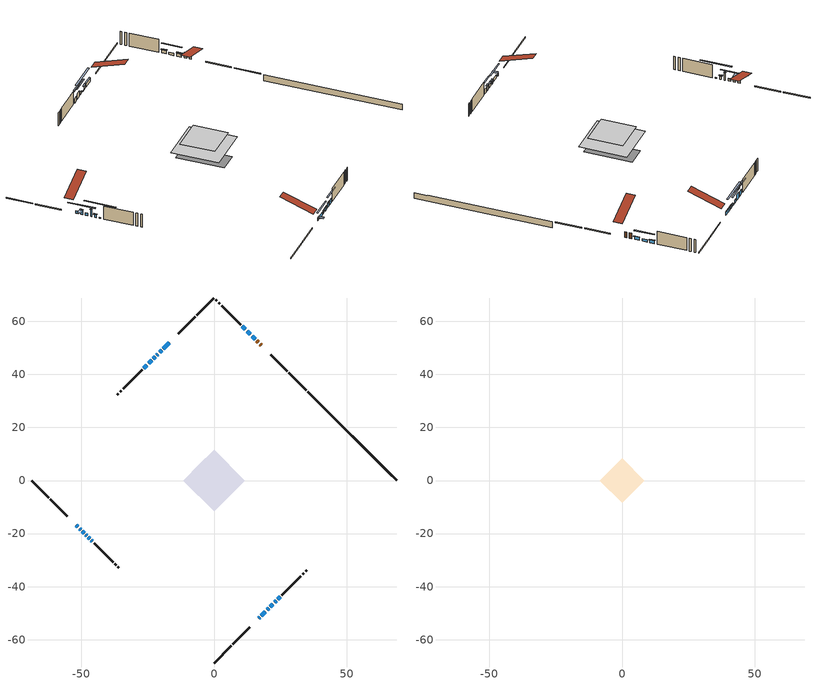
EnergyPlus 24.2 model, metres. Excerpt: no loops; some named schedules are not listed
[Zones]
conditioned space
 floor outside (Floor1 construction): -2.74,0 0,2.74 2.74,0 0,-2.74 z0.77
 floor adiabatic (AdiabaticFloorConstruction): -11.52,0 0,11.52 11.52,0 0,-11.52 z3.21
 floor foundation (Slab1 construction): -8.35,3.37 -3.37,8.35 8.35,-3.37 3.37,-8.35 z-1.49
 wall outside (RimJoist1 construction): 0,-68.75 6.45,-62.29 / -68.75,0 -62.29,-6.45 / 0,68.75 -6.45,62.29 / 34.68,34.06 28.23,40.52 z0.77:1.07
 wall outside (RimJoist2 construction): 7.11,-61.64 13.37,-55.37 / -61.64,-7.11 -55.37,-13.37 / -7.11,61.64 -13.37,55.37 / 27.57,41.17 21.31,47.44 z0.77:1.07
 wall outside (AdiabaticWallConstruction 1): 17.85,50.9 17.41,51.34 / 16.75,51.99 16.15,52.6 z0.77:2.8
 wall outside (AdiabaticWallConstruction): 16.84,-51.91 17.16,-51.59 z0.77:1.84; -51.91,-16.84 -51.3,-17.45 z0.77:1.71; -50.64,-18.1 -50.23,-18.52 / -25.31,43.43 -26.43,42.32 / 24.09,-44.65 24.92,-43.82 z0.77:2.45; 15.49,53.26 14.34,54.41 / -16.84,51.91 -19.1,49.65 / -19.76,48.99 -20.44,48.31 / 17.82,-50.93 19.38,-49.36 / 20.04,-48.71 20.56,-48.19 / 21.22,-47.53 22.15,-46.59 / -47.36,-21.38 -46.89,-21.85 / 11.81,56.94 10.67,58.07 z0.77:1.89; 13.68,55.06 12.46,56.28 / -49.57,-19.17 -48.96,-19.79 z0.77:1.69; 22.81,-45.94 23.44,-45.31 z0.77:2.35; -48.31,-20.44 -48.02,-20.73 z0.77:3.41; -21.1,47.65 -21.51,47.23 / -46.24,-22.51 -45.82,-22.93 z0.77:1.11; -22.17,46.58 -22.85,45.89 z0.77:1.86; -23.51,45.24 -24.66,44.09 z0.77:2.85
 wall outside (Wall1 construction): 25.58,-43.17 32.72,-36.03 / -45.16,-23.58 -38.03,-30.72 / -27.09,41.66 -34.22,34.52 / 10.02,58.73 2.88,65.86 z0.77:5.65
 wall outside (Wall2 construction): 33.37,-35.37 33.84,-34.9 / -37.37,-31.37 -36.9,-31.85 / -34.88,33.87 -35.35,33.4 / 2.23,66.52 1.75,66.99 z0.77:5.65
 wall outside (Wall4 construction): 34.5,-34.25 34.94,-33.81 / -36.24,-32.5 -35.8,-32.94 / -36.01,32.74 -36.45,32.3 / 1.1,67.65 0.66,68.09 z0.77:5.65
 wall foundation (FoundationWall1 construction): 35.34,33.41,-1.49 35.34,33.41,0.77 65.41,3.34,0.77 65.41,3.34,0.69 68.75,0,0.69 68.75,0,-1.49
 window (WindowConstruction 18): 16.84,-51.91 17.16,-51.59 z0.77:1.84
 window (WindowConstruction 6): -51.91,-16.84 -51.3,-17.45 z0.77:1.71
 window (WindowConstruction 7): -50.64,-18.1 -50.23,-18.52 z0.77:2.45
 window (WindowConstruction 8): 15.49,53.26 14.34,54.41 z0.77:1.89
 window (WindowConstruction 9): -16.84,51.91 -19.1,49.65 z0.77:1.89
 window (WindowConstruction 10): -19.76,48.99 -20.44,48.31 z0.77:1.89
 window (WindowConstruction 11): 17.82,-50.93 19.38,-49.36 z0.77:1.89
 window (WindowConstruction 12): 20.04,-48.71 20.56,-48.19 z0.77:1.89
 window (WindowConstruction): 13.68,55.06 12.46,56.28 z0.77:1.68
 window (WindowConstruction 13): 21.22,-47.53 22.15,-46.59 z0.77:1.89
 window (WindowConstruction 14): 22.81,-45.94 23.44,-45.31 z0.77:2.35
 window (WindowConstruction 15): -49.57,-19.17 -48.96,-19.78 z0.77:1.68
 window (WindowConstruction 16): -48.3,-20.44 -48.02,-20.73 z0.77:3.41
 window (WindowConstruction 17): -47.36,-21.39 -46.89,-21.85 z0.77:1.89
 window (WindowConstruction 19): -21.1,47.65 -21.51,47.23 z0.77:1.11
 window (WindowConstruction 20): -46.24,-22.51 -45.82,-22.93 z0.77:1.11
 window (WindowConstruction 1): 11.81,56.94 10.67,58.07 z0.77:1.89
 window (WindowConstruction 2): -22.17,46.58 -22.85,45.89 z0.77:1.86
 window (WindowConstruction 3): -23.51,45.24 -24.66,44.09 z0.77:2.85
 window (WindowConstruction 4): -25.32,43.43 -26.43,42.32 z0.77:2.45
 window (WindowConstruction 5): 24.1,-44.65 24.92,-43.82 z0.77:2.45
 door (Door): 17.85,50.9 17.41,51.34 z0.77:2.8
 door (Door 1): 16.75,51.99 16.15,52.6 z0.77:2.8
 ceiling adiabatic (AdiabaticFloorConstruction): 0,-11.52 11.52,0 0,11.52 -11.52,0 z3.21
attic - vented
 floor to conditioned space (Floor2 construction Reversed): -8.38,0 0,8.38 8.38,0 0,-8.38 z5.65
 roof outside (Roof1 construction): 16.18,-52.57,5.65 8.02,-44.41,9.49 5.87,-46.56,9.49 14.03,-54.72,5.65; -52.57,-16.18,5.65 -44.41,-8.02,9.49 -46.56,-5.87,9.49 -54.72,-14.03,5.65; -16.18,52.57,5.65 -8.02,44.41,9.49 -5.87,46.56,9.49 -14.03,54.72,5.65; 18.5,50.24,5.65 10.35,42.08,9.49 12.5,39.93,9.49 20.65,48.09,5.65
shading: 17.35,-51.39 16.64,-52.1 18,-53.46 18.71,-52.75 z2.11; -49.43,-19.31 -53.78,-14.97 -54.07,-15.26 -49.72,-19.6 z4.35; -50.04,-18.71 -50.83,-17.91 -52.52,-19.6 -51.72,-20.39 z2.72; 14.2,54.55 15.63,53.12 15.92,53.41 14.49,54.84 z2.09; -19.24,49.5 -16.69,52.05 -16.99,52.34 -19.53,49.8 z2.09; -20.58,48.16 -19.61,49.13 -19.91,49.42 -20.87,48.46 z2.09; 21.25,-47.5 15.95,-52.8 16.24,-53.09 21.54,-47.79 z4.53; 20.7,-48.04 19.9,-48.85 20.19,-49.14 20.99,-48.34 z2.09; 10.6,58.15 15.55,53.2 15.84,53.49 10.89,58.44 z4.32; 22.29,-46.45 21.07,-47.67 21.37,-47.96 22.58,-46.74 z2.09; 23.58,-45.17 22.67,-46.08 22.96,-46.37 23.87,-45.46 z2.55; -47.1,-21.65 -51.44,-17.31 -51.73,-17.6 -47.39,-21.94 z4.32; -47.88,-20.87 -48.45,-20.3 -48.74,-20.59 -48.17,-21.16 z3.61; -46.75,-21.99 -47.5,-21.24 -47.79,-21.53 -47.04,-22.29 z2.09; -25.17,43.58 -17.44,51.3 -17.73,51.6 -25.46,43.87 z6.28; -42.17,-26.58 -49.89,-18.85 -50.18,-19.15 -42.46,-26.87 z6.28; 10.53,58.21 11.95,56.8 12.24,57.09 10.82,58.5 z2.09; -24.72,44.03 -20.3,48.44 -20.59,48.73 -25.01,44.32 z4.5; -26.52,42.22 -21.64,47.1 -21.93,47.39 -26.82,42.51 z5.49; -28.3,40.45 -23.45,45.3 -23.74,45.59 -28.59,40.74 z5.09; 26.79,-41.96 22.23,-46.52 22.52,-46.81 27.08,-42.25 z5.09
[Building]
Building 1: Terrain=Suburbs
[Site:Location]
Toronto City Centre_ON: Latitude {deg}=43.63; Longitude {deg}=-79.39; Time Zone {hr}=-5; Elevation {m}=77; Keep Site Location Information=Yes
[Site:GroundTemperature:Shallow]
5.01852, 3.26908, 3.12898, 3.95918, 7.29196, 10.6092, 13.4851, 15.3069, 15.4617, 13.9799, 11.1774, 7.9619
[Site:WaterMainsTemperature]
Calculation Method=Schedule; Temperature Schedule=mains temperature schedule
[Material] Roughness=Rough; Thermal Absorptance=0.9
Name | Thickness {m} | Conductivity {W/m-K} | Density {kg/m3} | Specific Heat {J/kg-K} | Solar Absorptance | Visible Absorptance
asphalt or fiberglass shingles | 0.00635 | 0.162714 | 1121.4 | 1465.45 | 0.4 | 0.4
ceiling loosefill ins | 0.169333 | 0.0480833 | 16.02 | 1046.75 | 0.7 | 0.7
ceiling stud and cavity | 0.1397 | 0.505323 | 65.682 | 1177.47 | 0.7 | 0.7
concrete 4.0 in. | 0.1016 | 1.803125 | 2242.8 | 837.4 | 0.7 | 0.7
concrete 8.0 in. | 0.2032 | 1.803125 | 2242.8 | 837.4 | 0.7 | 0.7
door material | 0.04445 | 0.053851 | 512.64 | 1214.23 | 0.7 | 0.7
exterior vertical ins | 0.0385552 | 0.029427 | 32.04 | 1214.23 | 0.7 | 0.7
floor covering | 0.0127 | 0.0433444 | 54.468 | 1339.84 | 0.6 | 0.6
floor rigid ins; rim joist rigid ins; wall rigid ins | 0.051816 | 0.029427 | 32.04 | 1214.23 | 0.7 | 0.7
floor rigid ins 1; wall rigid ins 1 | 0.512978 | 0.029427 | 32.04 | 1214.23 | 0.7 | 0.7
floor stud and cavity | 0.1397 | 0.110314 | 92.3553 | 1139.71 | 0.7 | 0.7
floor stud and cavity 1 | 0.1397 | 1.75129 | 37.0049 | 1207.88 | 0.7 | 0.7
furniture material conditioned space 1 | 0.1524 | 0.115458 | 640.8 | 1214.23 | 0.6 | 0.6
gypsum board | 0.0127 | 0.160291 | 801 | 837.4 | 0.6 | 0.6
gypsum board 1 | 0.0127 | 0.160291 | 801 | 837.4 | 0.7 | 0.7
osb sheathing 0.5 in. | 0.0127 | 0.115458 | 512.64 | 1214.23 | 0.7 | 0.7
osb sheathing 0.75 in. | 0.01905 | 0.115458 | 512.64 | 1214.23 | 0.7 | 0.7
osb sheathing 2.0 in. | 0.0508 | 0.115458 | 512.64 | 1214.23 | 0.7 | 0.7
rim joist stud and cavity | 0.0508 | 0.0451784 | 125.044 | 1163.47 | 0.6 | 0.6
rim joist stud and cavity 1 | 0.0508 | 0.035244 | 125.044 | 1163.47 | 0.6 | 0.6
wall stud and cavity | 0.1397 | 0.092254 | 139.0536 | 1170.24 | 0.7 | 0.7
wall stud and cavity 1 | 0.1397 | 0.116846 | 139.0536 | 1170.24 | 0.7 | 0.7
wall stud and cavity 2 | 0.1397 | 0.133119 | 139.0536 | 1170.24 | 0.7 | 0.7
wall stud and cavity 3 | 0.0889 | 0.380278 | 52.3479 | 1209.89 | 0.7 | 0.7
wall stud and cavity 4 | 0.0889 | 0.391764 | 83.0341 | 1211.67 | 0.7 | 0.7
wood siding | 0.0254 | 0.102417 | 544.68 | 1172.36 | 0.4 | 0.4
wood siding 1; wood siding 2; wood siding 3 | 0.0254 | 0.102417 | 544.68 | 1172.36 | 0.7 | 0.7
[WindowMaterial:SimpleGlazingSystem]
Name | U-Factor {W/m2-K} | Solar Heat Gain Coefficient
WindowMaterial | 2.592007 | 0.51
WindowMaterial 1 | 2.486964 | 0.57
WindowMaterial 10 | 2.54772 | 0.54
WindowMaterial 11 | 2.594846 | 0.51
WindowMaterial 12 | 2.617558 | 0.5
WindowMaterial 13 | 2.52557 | 0.55
WindowMaterial 14 | 2.24281 | 0.59
WindowMaterial 15 | 4.024 | 0.64
WindowMaterial 16 | 2.2695 | 0.58
WindowMaterial 17 | 3.00253 | 0.58
WindowMaterial 18 | 8.22288 | 0.45
WindowMaterial 2 | 2.55056 | 0.54
WindowMaterial 3 | 2.98038 | 0.59
WindowMaterial 4 | 2.4404 | 0.6
WindowMaterial 5 | 2.61642 | 0.5
WindowMaterial 6 | 2.58803 | 0.52
WindowMaterial 7 | 2.26325 | 0.59
WindowMaterial 8 | 2.48583 | 0.57
WindowMaterial 9 | 2.31265 | 0.55
[Construction]
AdiabaticFloorConstruction: floor stud and cavity 1, floor rigid ins 1, osb sheathing 0.75 in., floor covering
AdiabaticWallConstruction: wood siding 2, wall rigid ins 1, wall stud and cavity 3, gypsum board
AdiabaticWallConstruction 1: wood siding 3, wall rigid ins 1, wall stud and cavity 3, gypsum board
Door; Door 1: door material
Floor1 construction: floor stud and cavity, floor rigid ins, osb sheathing 0.75 in., floor covering
Floor2 construction Reversed: gypsum board, ceiling stud and cavity, ceiling loosefill ins
FoundationWall1 construction: concrete 8.0 in., gypsum board 1
furniture construction conditioned space 1: furniture material conditioned space 1
PartitionWallConstruction: gypsum board, wall stud and cavity 4, gypsum board
RimJoist1 construction: wood siding 1, osb sheathing 2.0 in., rim joist stud and cavity
RimJoist2 construction: wood siding 1, rim joist rigid ins, osb sheathing 2.0 in., rim joist stud and cavity 1
Roof1 construction: asphalt or fiberglass shingles
Slab1 construction: concrete 4.0 in.
Wall1 construction: wood siding, wall rigid ins, osb sheathing 0.5 in., wall stud and cavity, gypsum board
Wall2 construction: wood siding, osb sheathing 0.5 in., wall stud and cavity 1, gypsum board
Wall4 construction: wood siding, wall rigid ins, osb sheathing 0.5 in., wall stud and cavity 2, gypsum board
WindowConstruction: WindowMaterial
WindowConstruction 1: WindowMaterial 1
WindowConstruction 10: WindowMaterial 10
WindowConstruction 11; WindowConstruction 12: WindowMaterial 11
WindowConstruction 13: WindowMaterial 12
WindowConstruction 14: WindowMaterial 13
WindowConstruction 15: WindowMaterial 14
WindowConstruction 16: WindowMaterial 15
WindowConstruction 17: WindowMaterial 16
WindowConstruction 18: WindowMaterial 17
WindowConstruction 19; WindowConstruction 20: WindowMaterial 18
WindowConstruction 2: WindowMaterial 2
WindowConstruction 3: WindowMaterial 3
WindowConstruction 4: WindowMaterial 4
WindowConstruction 5: WindowMaterial 5
WindowConstruction 6: WindowMaterial 6
WindowConstruction 7: WindowMaterial 7
WindowConstruction 8: WindowMaterial 8
WindowConstruction 9: WindowMaterial 9
[Zone] Multiplier=1; Part of Total Floor Area=Yes
Name | Volume {m3}
attic - vented | 87.6049
conditioned space | 978
[Space]
Name | Zone | Volume {m3}
attic - vented 1 | attic - vented | 87.6049
conditioned space 1 | conditioned space | 978
[ZoneInfiltration:EffectiveLeakageArea]
infil attic - vented 1: Zone or Space=attic - vented 1; Schedule=Always On Discrete; Effective Air Leakage Area {cm2}=5908.21; Stack Coefficient=0.000267438; Wind Coefficient=1.10492e-05
[ZoneMixing]
whole house fan mix: Zone or Space=attic - vented; Schedule=Always On Continuous; Design Flow Rate Calculation Method=Flow/Zone; Design Flow Rate {m3/s}=0; Source Zone or Space=conditioned space
[SurfaceProperty:ExposedFoundationPerimeter]
Slab1: Exposed Perimeter Calculation Method=TotalExposedPerimeter; Total Exposed Perimeter {m}=47.243
[InternalMass] Zone or ZoneList=conditioned space; Space or SpaceList=conditioned space 1
Name | Construction | Surface Area {m2}
furniture mass conditioned space 1 | furniture construction conditioned space 1 | 158.956
partition wall mass | PartitionWallConstruction | 397.39
[Lights]
interior lighting: Zone or ZoneList or Space or SpaceList=conditioned space 1; Schedule=interior lighting schedule; Design Level Calculation Method=LightingLevel; Lighting Level {W}=343.2; Return Air Fraction=0; Fraction Radiant=0.6; Fraction Visible=0.2; Fraction Replaceable=1
[People]
occupants: Zone or ZoneList or Space or SpaceList=conditioned space 1; Number of People Schedule=occupants schedule; Number of People Calculation Method=People; Number of People=3; Fraction Radiant=0.314171; Sensible Heat Fraction=0.56303; Activity Level Schedule=occupants activity schedule; Carbon Dioxide Generation Rate {m3/s-W}=0; Enable ASHRAE 55 Comfort Warnings=No; Mean Radiant Temperature Calculation Type=EnclosureAveraged
[ElectricEquipment] Zone or ZoneList or Space or SpaceList=conditioned space 1; Design Level Calculation Method=EquipmentLevel
Name | Schedule | Design Level {W} | Fraction Latent | Fraction Radiant | Fraction Lost
clothes dryer | clothes dryer schedule | 140.772 | 0.015 | 0.081 | 0.85
clothes washer | clothes washer schedule | 32.1985 | 0.03 | 0.162 | 0.7
cooking range | cooking range schedule | 215.147 | 0.08 | 0.432 | 0.2
dishwasher | dishwasher schedule | 66.8632 | 0.3 | 0.18 | 0.4
fridge | fridge schedule | 72.9452 | 0 | 0.6 | 0
mech vent bath fan 0 | mech vent bath fan 0 schedule | 50.2 | 0 | 0 | 1
mech vent bath fan 1 | mech vent bath fan 1 schedule | 50.2 | 0 | 0 | 1
mech vent house fan | mech vent house fan schedule | 19.9167 | 0 | 0 | 0.5
mech vent house fan cfis | mech vent house fan cfis schedule | 0 | 0 | 0 | 0
mech vent range fan 0 | mech vent range fan 0 schedule | 57 | 0 | 0 | 1
misc plug loads | misc plug loads schedule | 494.7 | 0.045 | 0.513 | 0.1
whole house fan | Always On Discrete | 0 | 0 | 0 | 1
[OtherEquipment] Zone or ZoneList or Space or SpaceList=conditioned space 1; Design Level Calculation Method=EquipmentLevel
Name | Fuel Type | Schedule | Design Level {W} | Fraction Latent | Fraction Radiant | Fraction Lost
clothes dryer 1 | Electricity | clothes dryer schedule | 0 | 0.015 | 0.081 | 0.85
cooking range 1 | Electricity | cooking range schedule | 0 | 0.08 | 0.432 | 0.2
general water use latent | None | general water use schedule | 62.594 | 1 | 0 | 0
general water use sensible | None | general water use schedule | -61.6891 | 0 | 0.6 | 0
mech vent house fan latent load | None | Always On Discrete | 0 | 1 | 0 | 0
mech vent house fan sensible load | None | Always On Discrete | 0 | 0 | 0 | 0
water heater energy adjustment1 | NaturalGas | Always On Discrete | 0.01 | 0 | 0 | 1
[ZoneInfiltration:DesignFlowRate] Zone or ZoneList or Space or SpaceList=conditioned space 1; Schedule=Always On Discrete; Design Flow Rate Calculation Method=Flow/Zone; Design Flow Rate {m3/s}=0
infil flow; natural vent flow; whole house fan flow
[Foundation:Kiva]
Foundation Kiva 1: Initial Indoor Air Temperature {C}=18; Wall Height Above Grade {m}=0.769986; Wall Depth Below Slab {m}=0.2032; Custom Block Material Name 1=exterior vertical ins; Custom Block Depth 1 {m}=2.26; Custom Block X Position 1 {m}=0.2159; Custom Block Z Position 1 {m}=0
[Foundation:Kiva:Settings]
Soil Conductivity {W/m-K}=0.849921; Soil Density {kg/m3}=1842.3; Soil Specific Heat {J/kg-K}=418.7; Ground Solar Absorptivity=0.9; Ground Thermal Absorptivity=0.9; Ground Surface Roughness {m}=0.03; Far-Field Width {m}=40; Deep-Ground Boundary Condition=ZeroFlux; Deep-Ground Depth {m}=40; Minimum Cell Dimension {m}=0.2; Maximum Cell Growth Coefficient=3; Simulation Timestep=Timestep
[Exterior:Lights]
exterior lighting: Schedule=exterior lighting schedule; Design Level {W}=75.6
[Schedule:Constant]
Name | Hourly Value
Always On Continuous; mech vent house fan schedule; mech vent house fan cfis schedule; Always On Discrete | 1
occupants activity schedule | 117.228
fridge schedule | 0
[Schedule:Week:Daily]
interior lighting schedule Week Rule - Jan1-Jan27: interior lighting schedule day, interior lighting schedule day, interior lighting schedule day, interior lighting schedule day, interior lighting schedule day, interior lighting schedule day, interior lighting schedule day, interior lighting schedule default day, interior lighting schedule default day, interior lighting schedule default day, interior lighting schedule default day, interior lighting schedule default day
interior lighting schedule Week Rule - Jan28-Feb3: interior lighting schedule day, interior lighting schedule day, interior lighting schedule day, interior lighting schedule day, interior lighting schedule day 1, interior lighting schedule day 1, interior lighting schedule day 1, interior lighting schedule default day, interior lighting schedule default day, interior lighting schedule default day, interior lighting schedule default day, interior lighting schedule default day
interior lighting schedule Week Rule - Feb4-Feb24: interior lighting schedule day 1, interior lighting schedule day 1, interior lighting schedule day 1, interior lighting schedule day 1, interior lighting schedule day 1, interior lighting schedule day 1, interior lighting schedule day 1, interior lighting schedule default day, interior lighting schedule default day, interior lighting schedule default day, interior lighting schedule default day, interior lighting schedule default day
interior lighting schedule Week Rule - Feb25-Mar3: interior lighting schedule day 1, interior lighting schedule day 1, interior lighting schedule day 1, interior lighting schedule day 1, interior lighting schedule day 2, interior lighting schedule day 2, interior lighting schedule day 2, interior lighting schedule default day, interior lighting schedule default day, interior lighting schedule default day, interior lighting schedule default day, interior lighting schedule default day
interior lighting schedule Week Rule - Mar4-Mar31: interior lighting schedule day 2, interior lighting schedule day 2, interior lighting schedule day 2, interior lighting schedule day 2, interior lighting schedule day 2, interior lighting schedule day 2, interior lighting schedule day 2, interior lighting schedule default day, interior lighting schedule default day, interior lighting schedule default day, interior lighting schedule default day, interior lighting schedule default day
interior lighting schedule Week Rule - Apr1-Apr28: interior lighting schedule day 3, interior lighting schedule day 3, interior lighting schedule day 3, interior lighting schedule day 3, interior lighting schedule day 3, interior lighting schedule day 3, interior lighting schedule day 3, interior lighting schedule default day, interior lighting schedule default day, interior lighting schedule default day, interior lighting schedule default day, interior lighting schedule default day
interior lighting schedule Week Rule - Apr29-May5: interior lighting schedule day 3, interior lighting schedule day 3, interior lighting schedule day 4, interior lighting schedule day 4, interior lighting schedule day 4, interior lighting schedule day 4, interior lighting schedule day 4, interior lighting schedule default day, interior lighting schedule default day, interior lighting schedule default day, interior lighting schedule default day, interior lighting schedule default day
interior lighting schedule Week Rule - May6-May26: interior lighting schedule day 4, interior lighting schedule day 4, interior lighting schedule day 4, interior lighting schedule day 4, interior lighting schedule day 4, interior lighting schedule day 4, interior lighting schedule day 4, interior lighting schedule default day, interior lighting schedule default day, interior lighting schedule default day, interior lighting schedule default day, interior lighting schedule default day
interior lighting schedule Week Rule - May27-Jun2: interior lighting schedule day 4, interior lighting schedule day 4, interior lighting schedule day 4, interior lighting schedule day 4, interior lighting schedule day 4, interior lighting schedule day 5, interior lighting schedule day 5, interior lighting schedule default day, interior lighting schedule default day, interior lighting schedule default day, interior lighting schedule default day, interior lighting schedule default day
interior lighting schedule Week Rule - Jun3-Jun30: interior lighting schedule day 5, interior lighting schedule day 5, interior lighting schedule day 5, interior lighting schedule day 5, interior lighting schedule day 5, interior lighting schedule day 5, interior lighting schedule day 5, interior lighting schedule default day, interior lighting schedule default day, interior lighting schedule default day, interior lighting schedule default day, interior lighting schedule default day
interior lighting schedule Week Rule - Jul1-Jul28: interior lighting schedule day 6, interior lighting schedule day 6, interior lighting schedule day 6, interior lighting schedule day 6, interior lighting schedule day 6, interior lighting schedule day 6, interior lighting schedule day 6, interior lighting schedule default day, interior lighting schedule default day, interior lighting schedule default day, interior lighting schedule default day, interior lighting schedule default day
interior lighting schedule Week Rule - Jul29-Aug4: interior lighting schedule day 6, interior lighting schedule day 6, interior lighting schedule day 6, interior lighting schedule day 7, interior lighting schedule day 7, interior lighting schedule day 7, interior lighting schedule day 7, interior lighting schedule default day, interior lighting schedule default day, interior lighting schedule default day, interior lighting schedule default day, interior lighting schedule default day
interior lighting schedule Week Rule - Aug5-Aug25: interior lighting schedule day 7, interior lighting schedule day 7, interior lighting schedule day 7, interior lighting schedule day 7, interior lighting schedule day 7, interior lighting schedule day 7, interior lighting schedule day 7, interior lighting schedule default day, interior lighting schedule default day, interior lighting schedule default day, interior lighting schedule default day, interior lighting schedule default day
interior lighting schedule Week Rule - Aug26-Sep1: interior lighting schedule day 7, interior lighting schedule day 7, interior lighting schedule day 7, interior lighting schedule day 7, interior lighting schedule day 7, interior lighting schedule day 7, interior lighting schedule day 8, interior lighting schedule default day, interior lighting schedule default day, interior lighting schedule default day, interior lighting schedule default day, interior lighting schedule default day
interior lighting schedule Week Rule - Sep2-Sep29: interior lighting schedule day 8, interior lighting schedule day 8, interior lighting schedule day 8, interior lighting schedule day 8, interior lighting schedule day 8, interior lighting schedule day 8, interior lighting schedule day 8, interior lighting schedule default day, interior lighting schedule default day, interior lighting schedule default day, interior lighting schedule default day, interior lighting schedule default day
interior lighting schedule Week Rule - Sep30-Oct6: interior lighting schedule day 8, interior lighting schedule day 9, interior lighting schedule day 9, interior lighting schedule day 9, interior lighting schedule day 9, interior lighting schedule day 9, interior lighting schedule day 9, interior lighting schedule default day, interior lighting schedule default day, interior lighting schedule default day, interior lighting schedule default day, interior lighting schedule default day
interior lighting schedule Week Rule - Oct7-Oct27: interior lighting schedule day 9, interior lighting schedule day 9, interior lighting schedule day 9, interior lighting schedule day 9, interior lighting schedule day 9, interior lighting schedule day 9, interior lighting schedule day 9, interior lighting schedule default day, interior lighting schedule default day, interior lighting schedule default day, interior lighting schedule default day, interior lighting schedule default day
interior lighting schedule Week Rule - Oct28-Nov3: interior lighting schedule day 9, interior lighting schedule day 9, interior lighting schedule day 9, interior lighting schedule day 9, interior lighting schedule day 10, interior lighting schedule day 10, interior lighting schedule day 10, interior lighting schedule default day, interior lighting schedule default day, interior lighting schedule default day, interior lighting schedule default day, interior lighting schedule default day
interior lighting schedule Week Rule - Nov4-Nov24: interior lighting schedule day 10, interior lighting schedule day 10, interior lighting schedule day 10, interior lighting schedule day 10, interior lighting schedule day 10, interior lighting schedule day 10, interior lighting schedule day 10, interior lighting schedule default day, interior lighting schedule default day, interior lighting schedule default day, interior lighting schedule default day, interior lighting schedule default day
interior lighting schedule Week Rule - Nov25-Dec1: interior lighting schedule day 10, interior lighting schedule day 10, interior lighting schedule day 10, interior lighting schedule day 10, interior lighting schedule day 10, interior lighting schedule day 10, interior lighting schedule day 11, interior lighting schedule default day, interior lighting schedule default day, interior lighting schedule default day, interior lighting schedule default day, interior lighting schedule default day
interior lighting schedule Week Rule - Dec2-Dec31: interior lighting schedule day 11, interior lighting schedule day 11, interior lighting schedule day 11, interior lighting schedule day 11, interior lighting schedule day 11, interior lighting schedule day 11, interior lighting schedule day 11, interior lighting schedule default day, interior lighting schedule default day, interior lighting schedule default day, interior lighting schedule default day, interior lighting schedule default day
occupants schedule Week Rule - Jan1-Dec31: occupants schedule day, occupants schedule day, occupants schedule day, occupants schedule day, occupants schedule day, occupants schedule day, occupants schedule day, occupants schedule default day, occupants schedule default day, occupants schedule default day, occupants schedule default day, occupants schedule default day
clothes dryer schedule Week Rule - Jan1-Dec31: clothes dryer schedule day, clothes dryer schedule day, clothes dryer schedule day, clothes dryer schedule day, clothes dryer schedule day, clothes dryer schedule day, clothes dryer schedule day, clothes dryer schedule default day, clothes dryer schedule default day, clothes dryer schedule default day, clothes dryer schedule default day, clothes dryer schedule default day
clothes washer schedule Week Rule - Jan1-Dec31: clothes washer schedule day, clothes washer schedule day, clothes washer schedule day, clothes washer schedule day, clothes washer schedule day, clothes washer schedule day, clothes washer schedule day, clothes washer schedule default day, clothes washer schedule default day, clothes washer schedule default day, clothes washer schedule default day, clothes washer schedule default day
cooking range schedule Week Rule - Jan1-Dec31: cooking range schedule day, cooking range schedule day, cooking range schedule day, cooking range schedule day, cooking range schedule day, cooking range schedule day, cooking range schedule day, cooking range schedule default day, cooking range schedule default day, cooking range schedule default day, cooking range schedule default day, cooking range schedule default day
dishwasher schedule Week Rule - Jan1-Dec31: dishwasher schedule day, dishwasher schedule day, dishwasher schedule day, dishwasher schedule day, dishwasher schedule day, dishwasher schedule day, dishwasher schedule day, dishwasher schedule default day, dishwasher schedule default day, dishwasher schedule default day, dishwasher schedule default day, dishwasher schedule default day
mech vent bath fan 0 schedule Week Rule - Jan1-Dec31: mech vent bath fan 0 schedule day, mech vent bath fan 0 schedule day, mech vent bath fan 0 schedule day, mech vent bath fan 0 schedule day, mech vent bath fan 0 schedule day, mech vent bath fan 0 schedule day, mech vent bath fan 0 schedule day, mech vent bath fan 0 schedule default day, mech vent bath fan 0 schedule default day, mech vent bath fan 0 schedule default day, mech vent bath fan 0 schedule default day, mech vent bath fan 0 schedule default day
mech vent bath fan 1 schedule Week Rule - Jan1-Dec31: mech vent bath fan 1 schedule day, mech vent bath fan 1 schedule day, mech vent bath fan 1 schedule day, mech vent bath fan 1 schedule day, mech vent bath fan 1 schedule day, mech vent bath fan 1 schedule day, mech vent bath fan 1 schedule day, mech vent bath fan 1 schedule default day, mech vent bath fan 1 schedule default day, mech vent bath fan 1 schedule default day, mech vent bath fan 1 schedule default day, mech vent bath fan 1 schedule default day
mech vent range fan 0 schedule Week Rule - Jan1-Dec31: mech vent range fan 0 schedule day, mech vent range fan 0 schedule day, mech vent range fan 0 schedule day, mech vent range fan 0 schedule day, mech vent range fan 0 schedule day, mech vent range fan 0 schedule day, mech vent range fan 0 schedule day, mech vent range fan 0 schedule default day, mech vent range fan 0 schedule default day, mech vent range fan 0 schedule default day, mech vent range fan 0 schedule default day, mech vent range fan 0 schedule default day
misc plug loads schedule Week Rule - Jan1-Dec31: misc plug loads schedule day, misc plug loads schedule day, misc plug loads schedule day, misc plug loads schedule day, misc plug loads schedule day, misc plug loads schedule day, misc plug loads schedule day, misc plug loads schedule default day, misc plug loads schedule default day, misc plug loads schedule default day, misc plug loads schedule default day, misc plug loads schedule default day
general water use schedule Week Rule - Jan1-Dec31: general water use schedule day, general water use schedule day, general water use schedule day, general water use schedule day, general water use schedule day, general water use schedule day, general water use schedule day, general water use schedule default day, general water use schedule default day, general water use schedule default day, general water use schedule default day, general water use schedule default day
exterior lighting schedule Week Rule - Jan1-Jan27: exterior lighting schedule day, exterior lighting schedule day, exterior lighting schedule day, exterior lighting schedule day, exterior lighting schedule day, exterior lighting schedule day, exterior lighting schedule day, exterior lighting schedule default day, exterior lighting schedule default day, exterior lighting schedule default day, exterior lighting schedule default day, exterior lighting schedule default day
exterior lighting schedule Week Rule - Jan28-Feb3: exterior lighting schedule day, exterior lighting schedule day, exterior lighting schedule day, exterior lighting schedule day, exterior lighting schedule day 1, exterior lighting schedule day 1, exterior lighting schedule day 1, exterior lighting schedule default day, exterior lighting schedule default day, exterior lighting schedule default day, exterior lighting schedule default day, exterior lighting schedule default day
exterior lighting schedule Week Rule - Feb4-Feb24: exterior lighting schedule day 1, exterior lighting schedule day 1, exterior lighting schedule day 1, exterior lighting schedule day 1, exterior lighting schedule day 1, exterior lighting schedule day 1, exterior lighting schedule day 1, exterior lighting schedule default day, exterior lighting schedule default day, exterior lighting schedule default day, exterior lighting schedule default day, exterior lighting schedule default day
exterior lighting schedule Week Rule - Feb25-Mar3: exterior lighting schedule day 1, exterior lighting schedule day 1, exterior lighting schedule day 1, exterior lighting schedule day 1, exterior lighting schedule day 2, exterior lighting schedule day 2, exterior lighting schedule day 2, exterior lighting schedule default day, exterior lighting schedule default day, exterior lighting schedule default day, exterior lighting schedule default day, exterior lighting schedule default day
exterior lighting schedule Week Rule - Mar4-Mar31: exterior lighting schedule day 2, exterior lighting schedule day 2, exterior lighting schedule day 2, exterior lighting schedule day 2, exterior lighting schedule day 2, exterior lighting schedule day 2, exterior lighting schedule day 2, exterior lighting schedule default day, exterior lighting schedule default day, exterior lighting schedule default day, exterior lighting schedule default day, exterior lighting schedule default day
exterior lighting schedule Week Rule - Apr1-Apr28: exterior lighting schedule day 3, exterior lighting schedule day 3, exterior lighting schedule day 3, exterior lighting schedule day 3, exterior lighting schedule day 3, exterior lighting schedule day 3, exterior lighting schedule day 3, exterior lighting schedule default day, exterior lighting schedule default day, exterior lighting schedule default day, exterior lighting schedule default day, exterior lighting schedule default day
[Schedule:Year]
interior lighting schedule: interior lighting schedule Week Rule - Jan1-Jan27, 1, 1, 1, 27, interior lighting schedule Week Rule - Jan28-Feb3, 1, 28, 2, 3, interior lighting schedule Week Rule - Feb4-Feb24, 2, 4, 2, 24, interior lighting schedule Week Rule - Feb25-Mar3, 2, 25, 3, 3, interior lighting schedule Week Rule - Mar4-Mar31, 3, 4, 3, 31, interior lighting schedule Week Rule - Apr1-Apr28, 4, 1, 4, 28, interior lighting schedule Week Rule - Apr29-May5, 4, 29, 5, 5, interior lighting schedule Week Rule - May6-May26, 5, 6, 5, 26, interior lighting schedule Week Rule - May27-Jun2, 5, 27, 6, 2, interior lighting schedule Week Rule - Jun3-Jun30, 6, 3, 6, 30, interior lighting schedule Week Rule - Jul1-Jul28, 7, 1, 7, 28, interior lighting schedule Week Rule - Jul29-Aug4, 7, 29, 8, 4, interior lighting schedule Week Rule - Aug5-Aug25, 8, 5, 8, 25, interior lighting schedule Week Rule - Aug26-Sep1, 8, 26, 9, 1, interior lighting schedule Week Rule - Sep2-Sep29, 9, 2, 9, 29, interior lighting schedule Week Rule - Sep30-Oct6, 9, 30, 10, 6, interior lighting schedule Week Rule - Oct7-Oct27, 10, 7, 10, 27, interior lighting schedule Week Rule - Oct28-Nov3, 10, 28, 11, 3, interior lighting schedule Week Rule - Nov4-Nov24, 11, 4, 11, 24, interior lighting schedule Week Rule - Nov25-Dec1, 11, 25, 12, 1, interior lighting schedule Week Rule - Dec2-Dec31, 12, 2, 12, 31
occupants schedule: occupants schedule Week Rule - Jan1-Dec31, 1, 1, 12, 31
clothes dryer schedule: clothes dryer schedule Week Rule - Jan1-Dec31, 1, 1, 12, 31
clothes washer schedule: clothes washer schedule Week Rule - Jan1-Dec31, 1, 1, 12, 31
cooking range schedule: cooking range schedule Week Rule - Jan1-Dec31, 1, 1, 12, 31
dishwasher schedule: dishwasher schedule Week Rule - Jan1-Dec31, 1, 1, 12, 31
mech vent bath fan 0 schedule: mech vent bath fan 0 schedule Week Rule - Jan1-Dec31, 1, 1, 12, 31
mech vent bath fan 1 schedule: mech vent bath fan 1 schedule Week Rule - Jan1-Dec31, 1, 1, 12, 31
mech vent range fan 0 schedule: mech vent range fan 0 schedule Week Rule - Jan1-Dec31, 1, 1, 12, 31
misc plug loads schedule: misc plug loads schedule Week Rule - Jan1-Dec31, 1, 1, 12, 31
general water use schedule: general water use schedule Week Rule - Jan1-Dec31, 1, 1, 12, 31
exterior lighting schedule: exterior lighting schedule Week Rule - Jan1-Jan27, 1, 1, 1, 27, exterior lighting schedule Week Rule - Jan28-Feb3, 1, 28, 2, 3, exterior lighting schedule Week Rule - Feb4-Feb24, 2, 4, 2, 24, exterior lighting schedule Week Rule - Feb25-Mar3, 2, 25, 3, 3, exterior lighting schedule Week Rule - Mar4-Mar31, 3, 4, 3, 31, exterior lighting schedule Week Rule - Apr1-Apr28, 4, 1, 4, 28, exterior lighting schedule Week Rule - Apr29-May5, 4, 29, 5, 5, exterior lighting schedule Week Rule - May6-May26, 5, 6, 5, 26, exterior lighting schedule Week Rule - May27-Jun2, 5, 27, 6, 2, exterior lighting schedule Week Rule - Jun3-Jun30, 6, 3, 6, 30, exterior lighting schedule Week Rule - Jul1-Jul28, 7, 1, 7, 28, exterior lighting schedule Week Rule - Jul29-Aug4, 7, 29, 8, 4, exterior lighting schedule Week Rule - Aug5-Aug25, 8, 5, 8, 25, exterior lighting schedule Week Rule - Aug26-Sep1, 8, 26, 9, 1, exterior lighting schedule Week Rule - Sep2-Sep29, 9, 2, 9, 29, exterior lighting schedule Week Rule - Sep30-Oct6, 9, 30, 10, 6, exterior lighting schedule Week Rule - Oct7-Oct27, 10, 7, 10, 27, exterior lighting schedule Week Rule - Oct28-Nov3, 10, 28, 11, 3, exterior lighting schedule Week Rule - Nov4-Nov24, 11, 4, 11, 24, exterior lighting schedule Week Rule - Nov25-Dec1, 11, 25, 12, 1, exterior lighting schedule Week Rule - Dec2-Dec31, 12, 2, 12, 31
[Schedule:Compact]
mains temperature schedule: Through: 01/01, For: AllDays, Until: 24:00, 8.80333, Through: 01/02, For: AllDays, Until: 24:00, 8.74333, Through: 01/03, For: AllDays, Until: 24:00, 8.68389, Through: 01/04, For: AllDays, Until: 24:00, 8.62611, Through: 01/05, For: AllDays, Until: 24:00, 8.56944, Through: 01/06, For: AllDays, Until: 24:00, 8.51389, Through: 01/07, For: AllDays, Until: 24:00, 8.45944, Through: 01/08, For: AllDays, Until: 24:00, 8.40611, Through: 01/09, For: AllDays, Until: 24:00, 8.35389, Through: 01/10, For: AllDays, Until: 24:00, 8.30278, Through: 01/11, For: AllDays, Until: 24:00, 8.25333, Through: 01/12, For: AllDays, Until: 24:00, 8.205, Through: 01/13, For: AllDays, Until: 24:00, 8.15778, Through: 01/14, For: AllDays, Until: 24:00, 8.11222, Through: 01/15, For: AllDays, Until: 24:00, 8.06778, Through: 01/16, For: AllDays, Until: 24:00, 8.02444, Through: 01/17, For: AllDays, Until: 24:00, 7.98222, Through: 01/18, For: AllDays, Until: 24:00, 7.94167, Through: 01/19, For: AllDays, Until: 24:00, 7.90222, Through: 01/20, For: AllDays, Until: 24:00, 7.86444, Through: 01/21, For: AllDays, Until: 24:00, 7.82778, Through: 01/22, For: AllDays, Until: 24:00, 7.79278, Through: 01/23, For: AllDays, Until: 24:00, 7.75889, Through: 01/24, For: AllDays, Until: 24:00, 7.72667, Through: 01/25, For: AllDays, Until: 24:00, 7.69556, Through: 01/26, For: AllDays, Until: 24:00, 7.66611, Through: 01/27, For: AllDays, Until: 24:00, 7.63778, Through: 01/28, For: AllDays, Until: 24:00, 7.61111, Through: 01/29, For: AllDays, Until: 24:00, 7.58556, Through: 01/30, For: AllDays, Until: 24:00, 7.56167, Through: 01/31, For: AllDays, Until: 24:00, 7.53944, Through: 02/01, For: AllDays, Until: 24:00, 7.51833, Through: 02/02, For: AllDays, Until: 24:00, 7.49889, Through: 02/03, For: AllDays, Until: 24:00, 7.48111, Through: 02/04, For: AllDays, Until: 24:00, 7.46444, Through: 02/05, For: AllDays, Until: 24:00, 7.44944, Through: 02/06, For: AllDays, Until: 24:00, 7.43556, Through: 02/07, For: AllDays, Until: 24:00, 7.42333, Through: 02/08, For: AllDays, Until: 24:00, 7.41278, Through: 02/09, For: AllDays, Until: 24:00, 7.40389, Through: 02/10, For: AllDays, Until: 24:00, 7.39611, Through: 02/11, For: AllDays, Until: 24:00, 7.39, Through: 02/12, For: AllDays, Until: 24:00, 7.38556, Through: 02/13, For: AllDays, Until: 24:00, 7.38222, Through: 02/14, For: AllDays, Until: 24:00, 7.38056, Through: 02/15, For: AllDays, Until: 24:00, 7.38056, Through: 02/16, For: AllDays, Until: 24:00, 7.38222, Through: 02/17, For: AllDays, Until: 24:00, 7.385, Through: 02/18, For: AllDays, Until: 24:00, 7.38944, Through: 02/19, For: AllDays, Until: 24:00, 7.395, Through: 02/20, For: AllDays, Until: 24:00, 7.40278, Through: 02/21, For: AllDays, Until: 24:00, 7.41167, Through: 02/22, For: AllDays, Until: 24:00, 7.42222, Through: 02/23, For: AllDays, Until: 24:00, 7.43389, Through: 02/24, For: AllDays, Until: 24:00, 7.44722, Through: 02/25, For: AllDays, Until: 24:00, 7.46222, Through: 02/26, For: AllDays, Until: 24:00, 7.47833, Through: 02/27, For: AllDays, Until: 24:00, 7.49611, Through: 02/28, For: AllDays, Until: 24:00, 7.51556, Through: 03/01, For: AllDays, Until: 24:00, 7.53667, Through: 03/02, For: AllDays, Until: 24:00, 7.55889, Through: 03/03, For: AllDays, Until: 24:00, 7.58222, Through: 03/04, For: AllDays, Until: 24:00, 7.60722, Through: 03/05, For: AllDays, Until: 24:00, 7.63389, Through: 03/06, For: AllDays, Until: 24:00, 7.66222, Through: 03/07, For: AllDays, Until: 24:00, 7.69111, Through: 03/08, For: AllDays, Until: 24:00, 7.72222, Through: 03/09, For: AllDays, Until: 24:00, 7.75444, Through: 03/10, For: AllDays, Until: 24:00, 7.78778, Through: 03/11, For: AllDays, Until: 24:00, 7.82278, Through: 03/12, For: AllDays, Until: 24:00, 7.85944, Through: 03/13, For: AllDays, Until: 24:00, 7.89722, Through: 03/14, For: AllDays, Until: 24:00, 7.93611, Through: 03/15, For: AllDays, Until: 24:00, 7.97667, Through: 03/16, For: AllDays, Until: 24:00, 8.01833, Through: 03/17, For: AllDays, Until: 24:00, 8.06167, Through: 03/18, For: AllDays, Until: 24:00, 8.10611, Through: 03/19, For: AllDays, Until: 24:00, 8.15167, Through: 03/20, For: AllDays, Until: 24:00, 8.19833, Through: 03/21, For: AllDays, Until: 24:00, 8.24667, Through: 03/22, For: AllDays, Until: 24:00, 8.29611, Through: 03/23, For: AllDays, Until: 24:00, 8.34667, Through: 03/24, For: AllDays, Until: 24:00, 8.39889, Through: 03/25, For: AllDays, Until: 24:00, 8.45167, Through: 03/26, For: AllDays, Until: 24:00, 8.50611, Through: 03/27, For: AllDays, Until: 24:00, 8.56167, Through: 03/28, For: AllDays, Until: 24:00, 8.61833, Through: 03/29, For: AllDays, Until: 24:00, 8.67611, Through: 03/30, For: AllDays, Until: 24:00, 8.735, Through: 03/31, For: AllDays, Until: 24:00, 8.795, Through: 04/01, For: AllDays, Until: 24:00, 8.85611, Through: 04/02, For: AllDays, Until: 24:00, 8.91833, Through: 04/03, For: AllDays, Until: 24:00, 8.98167, Through: 04/04, For: AllDays, Until: 24:00, 9.04556, Through: 04/05, For: AllDays, Until: 24:00, 9.11111, Through: 04/06, For: AllDays, Until: 24:00, 9.17722, Through: 04/07, For: AllDays, Until: 24:00, 9.24444, Through: 04/08, For: AllDays, Until: 24:00, 9.31222, Through: 04/09, For: AllDays, Until: 24:00, 9.38167, Through: 04/10, For: AllDays, Until: 24:00, 9.45167, Through: 04/11, For: AllDays, Until: 24:00, 9.52222, Through: 04/12, For: AllDays, Until: 24:00, 9.59444, Through: 04/13, For: AllDays, Until: 24:00, 9.66667, Through: 04/14, For: AllDays, Until: 24:00, 9.74, Through: 04/15, For: AllDays, Until: 24:00, 9.81444, Through: 04/16, For: AllDays, Until: 24:00, 9.88944, Through: 04/17, For: AllDays, Until: 24:00, 9.96556, Through: 04/18, For: AllDays, Until: 24:00, 10.0417, Through: 04/19, For: AllDays, Until: 24:00, 10.1189, Through: 04/20, For: AllDays, Until: 24:00, 10.1972, Through: 04/21, For: AllDays, Until: 24:00, 10.2756, Through: 04/22, For: AllDays, Until: 24:00, 10.355, Through: 04/23, For: AllDays, Until: 24:00, 10.435, Through: 04/24, For: AllDays, Until: 24:00, 10.515, Through: 04/25, For: AllDays, Until: 24:00, 10.5961, Through: 04/26, For: AllDays, Until: 24:00, 10.6778, Through: 04/27, For: AllDays, Until: 24:00, 10.76, Through: 04/28, For: AllDays, Until: 24:00, 10.8428, Through: 04/29, For: AllDays, Until: 24:00, 10.9261, Through: 04/30, For: AllDays, Until: 24:00, 11.0094, Through: 05/01, For: AllDays, Until: 24:00, 11.0933, Through: 05/02, For: AllDays, Until: 24:00, 11.1778, Through: 05/03, For: AllDays, Until: 24:00, 11.2628, Through: 05/04, For: AllDays, Until: 24:00, 11.3478, Through: 05/05, For: AllDays, Until: 24:00, 11.4333, Through: 05/06, For: AllDays, Until: 24:00, 11.5189, Through: 05/07, For: AllDays, Until: 24:00, 11.605, Through: 05/08, For: AllDays, Until: 24:00, 11.6917, Through: 05/09, For: AllDays, Until: 24:00, 11.7778, Through: 05/10, For: AllDays, Until: 24:00, 11.865, Through: 05/11, For: AllDays, Until: 24:00, 11.9517, Through: 05/12, For: AllDays, Until: 24:00, 12.0389, Through: 05/13, For: AllDays, Until: 24:00, 12.1261, Through: 05/14, For: AllDays, Until: 24:00, 12.2133, Through: 05/15, For: AllDays, Until: 24:00, 12.3006, Through: 05/16, For: AllDays, Until: 24:00, 12.3883, Through: 05/17, For: AllDays, Until: 24:00, 12.4756, Through: 05/18, For: AllDays, Until: 24:00, 12.5628, Through: 05/19, For: AllDays, Until: 24:00, 12.6506, Through: 05/20, For: AllDays, Until: 24:00, 12.7378, Through: 05/21, For: AllDays, Until: 24:00, 12.825, Through: 05/22, For: AllDays, Until: 24:00, 12.9122, Through: 05/23, For: AllDays, Until: 24:00, 12.9994, Through: 05/24, For: AllDays, Until: 24:00, 13.0861, Through: 05/25, For: AllDays, Until: 24:00, 13.1728, Through: 05/26, For: AllDays, Until: 24:00, 13.2594, Through: 05/27, For: AllDays, Until: 24:00, 13.3456, Through: 05/28, For: AllDays, Until: 24:00, 13.4317, Through: 05/29, For: AllDays, Until: 24:00, 13.5172, Through: 05/30, For: AllDays, Until: 24:00, 13.6028, Through: 05/31, For: AllDays, Until: 24:00, 13.6878, Through: 06/01, For: AllDays, Until: 24:00, 13.7722, Through: 06/02, For: AllDays, Until: 24:00, 13.8567, Through: 06/03, For: AllDays, Until: 24:00, 13.9406, Through: 06/04, For: AllDays, Until: 24:00, 14.0239, Through: 06/05, For: AllDays, Until: 24:00, 14.1067, Through: 06/06, For: AllDays, Until: 24:00, 14.1894, Through: 06/07, For: AllDays, Until: 24:00, 14.2711, Through: 06/08, For: AllDays, Until: 24:00, 14.3528, Through: 06/09, For: AllDays, Until: 24:00, 14.4339, Through: 06/10, For: AllDays, Until: 24:00, 14.5139, Through: 06/11, For: AllDays, Until: 24:00, 14.5939, Through: 06/12, For: AllDays, Until: 24:00, 14.6728, Through: 06/13, For: AllDays, Until: 24:00, 14.7511, Through: 06/14, For: AllDays, Until: 24:00, 14.8289, Through: 06/15, For: AllDays, Until: 24:00, 14.9061, Through: 06/16, For: AllDays, Until: 24:00, 14.9822, Through: 06/17, For: AllDays, Until: 24:00, 15.0578, Through: 06/18, For: AllDays, Until: 24:00, 15.1328, Through: 06/19, For: AllDays, Until: 24:00, 15.2067, Through: 06/20, For: AllDays, Until: 24:00, 15.28, Through: 06/21, For: AllDays, Until: 24:00, 15.3522, Through: 06/22, For: AllDays, Until: 24:00, 15.4239, Through: 06/23, For: AllDays, Until: 24:00, 15.4944, Through: 06/24, For: AllDays, Until: 24:00, 15.5639, Through: 06/25, For: AllDays, Until: 24:00, 15.6328, Through: 06/26, For: AllDays, Until: 24:00, 15.7006, Through: 06/27, For: AllDays, Until: 24:00, 15.7678, Through: 06/28, For: AllDays, Until: 24:00, 15.8333, Through: 06/29, For: AllDays, Until: 24:00, 15.8983, Through: 06/30, For: AllDays, Until: 24:00, 15.9622, Through: 07/01, For: AllDays, Until: 24:00, 16.025, Through: 07/02, For: AllDays, Until: 24:00, 16.0872, Through: 07/03, For: AllDays, Until: 24:00, 16.1478, Through: 07/04, For: AllDays, Until: 24:00, 16.2072, Through: 07/05, For: AllDays, Until: 24:00, 16.2661, Through: 07/06, For: AllDays, Until: 24:00, 16.3233, Through: 07/07, For: AllDays, Until: 24:00, 16.3794, Through: 07/08, For: AllDays, Until: 24:00, 16.435, Through: 07/09, For: AllDays, Until: 24:00, 16.4889, Through: 07/10, For: AllDays, Until: 24:00, 16.5417, Through: 07/11, For: AllDays, Until: 24:00, 16.5928, Through: 07/12, For: AllDays, Until: 24:00, 16.6433, Through: 07/13, For: AllDays, Until: 24:00, 16.6922, Through: 07/14, For: AllDays, Until: 24:00, 16.74, Through: 07/15, For: AllDays, Until: 24:00, 16.7867, Through: 07/16, For: AllDays, Until: 24:00, 16.8322, Through: 07/17, For: AllDays, Until: 24:00, 16.8761, Through: 07/18, For: AllDays, Until: 24:00, 16.9189, Through: 07/19, For: AllDays, Until: 24:00, 16.96, Through: 07/20, For: AllDays, Until: 24:00, 17, Through: 07/21, For: AllDays, Until: 24:00, 17.0389, Through: 07/22, For: AllDays, Until: 24:00, 17.0761, Through: 07/23, For: AllDays, Until: 24:00, 17.1122, Through: 07/24, For: AllDays, Until: 24:00, 17.1467, Through: 07/25, For: AllDays, Until: 24:00, 17.18, Through: 07/26, For: AllDays, Until: 24:00, 17.2117, Through: 07/27, For: AllDays, Until: 24:00, 17.2422, Through: 07/28, For: AllDays, Until: 24:00, 17.2711, Through: 07/29, For: AllDays, Until: 24:00, 17.2983, Through: 07/30, For: AllDays, Until: 24:00, 17.3244, Through: 07/31, For: AllDays, Until: 24:00, 17.3494, Through: 08/01, For: AllDays, Until: 24:00, 17.3728, Through: 08/02, For: AllDays, Until: 24:00, 17.3944, Through: 08/03, For: AllDays, Until: 24:00, 17.4144, Through: 08/04, For: AllDays, Until: 24:00, 17.4333, Through: 08/05, For: AllDays, Until: 24:00, 17.4506, Through: 08/06, For: AllDays, Until: 24:00, 17.4667, Through: 08/07, For: AllDays, Until: 24:00, 17.4811, Through: 08/08, For: AllDays, Until: 24:00, 17.4939, Through: 08/09, For: AllDays, Until: 24:00, 17.5056, Through: 08/10, For: AllDays, Until: 24:00, 17.5156, Through: 08/11, For: AllDays, Until: 24:00, 17.5239, Through: 08/12, For: AllDays, Until: 24:00, 17.5311, Through: 08/13, For: AllDays, Until: 24:00, 17.5361, Through: 08/14, For: AllDays, Until: 24:00, 17.54, Through: 08/15, For: AllDays, Until: 24:00, 17.5428, Through: 08/16, For: AllDays, Until: 24:00, 17.5439, Through: 08/17, For: AllDays, Until: 24:00, 17.5433, Through: 08/18, For: AllDays, Until: 24:00, 17.5411, Through: 08/19, For: AllDays, Until: 24:00, 17.5372, Through: 08/20, For: AllDays, Until: 24:00, 17.5322, Through: 08/21, For: AllDays, Until: 24:00, 17.5256, Through: 08/22, For: AllDays, Until: 24:00, 17.5178, Through: 08/23, For: AllDays, Until: 24:00, 17.5083, Through: 08/24, For: AllDays, Until: 24:00, 17.4972, Through: 08/25, For: AllDays, Until: 24:00, 17.4844, Through: 08/26, For: AllDays, Until: 24:00, 17.4706, Through: 08/27, For: AllDays, Until: 24:00, 17.455, Through: 08/28, For: AllDays, Until: 24:00, 17.4378, Through: 08/29, For: AllDays, Until: 24:00, 17.4194, Through: 08/30, For: AllDays, Until: 24:00, 17.3994, Through: 08/31, For: AllDays, Until: 24:00, 17.3778, Through: 09/01, For: AllDays, Until: 24:00, 17.355, Through: 09/02, For: AllDays, Until: 24:00, 17.3311, Through: 09/03, For: AllDays, Until: 24:00, 17.305, Through: 09/04, For: AllDays, Until: 24:00, 17.2778, Through: 09/05, For: AllDays, Until: 24:00, 17.2494, Through: 09/06, For: AllDays, Until: 24:00, 17.2194, Through: 09/07, For: AllDays, Until: 24:00, 17.1878, Through: 09/08, For: AllDays, Until: 24:00, 17.155, Through: 09/09, For: AllDays, Until: 24:00, 17.1206, Through: 09/10, For: AllDays, Until: 24:00, 17.085, Through: 09/11, For: AllDays, Until: 24:00, 17.0483, Through: 09/12, For: AllDays, Until: 24:00, 17.01, Through: 09/13, For: AllDays, Until: 24:00, 16.97, Through: 09/14, For: AllDays, Until: 24:00, 16.9289, Through: 09/15, For: AllDays, Until: 24:00, 16.8867, Through: 09/16, For: AllDays, Until: 24:00, 16.8428, Through: 09/17, For: AllDays, Until: 24:00, 16.7983, Through: 09/18, For: AllDays, Until: 24:00, 16.7517, Through: 09/19, For: AllDays, Until: 24:00, 16.7044, Through: 09/20, For: AllDays, Until: 24:00, 16.6556, Through: 09/21, For: AllDays, Until: 24:00, 16.6056, Through: 09/22, For: AllDays, Until: 24:00, 16.5544, Through: 09/23, For: AllDays, Until: 24:00, 16.5017, Through: 09/24, For: AllDays, Until: 24:00, 16.4483, Through: 09/25, For: AllDays, Until: 24:00, 16.3933, Through: 09/26, For: AllDays, Until: 24:00, 16.3372, Through: 09/27, For: AllDays, Until: 24:00, 16.2806, Through: 09/28, For: AllDays, Until: 24:00, 16.2222, Through: 09/29, For: AllDays, Until: 24:00, 16.1628, Through: 09/30, For: AllDays, Until: 24:00, 16.1022, Through: 10/01, For: AllDays, Until: 24:00, 16.0406, Through: 10/02, For: AllDays, Until: 24:00, 15.9778, Through: 10/03, For: AllDays, Until: 24:00, 15.9144, Through: 10/04, For: AllDays, Until: 24:00, 15.8494, Through: 10/05, For: AllDays, Until: 24:00, 15.7839, Through: 10/06, For: AllDays, Until: 24:00, 15.7172, Through: 10/07, For: AllDays, Until: 24:00, 15.6494, Through: 10/08, For: AllDays, Until: 24:00, 15.5811, Through: 10/09, For: AllDays, Until: 24:00, 15.5117, Through: 10/10, For: AllDays, Until: 24:00, 15.4411, Through: 10/11, For: AllDays, Until: 24:00, 15.37, Through: 10/12, For: AllDays, Until: 24:00, 15.2978, Through: 10/13, For: AllDays, Until: 24:00, 15.225, Through: 10/14, For: AllDays, Until: 24:00, 15.1511, Through: 10/15, For: AllDays, Until: 24:00, 15.0767, Through: 10/16, For: AllDays, Until: 24:00, 15.0011, Through: 10/17, For: AllDays, Until: 24:00, 14.925, Through: 10/18, For: AllDays, Until: 24:00, 14.8483, Through: 10/19, For: AllDays, Until: 24:00, 14.7706, Through: 10/20, For: AllDays, Until: 24:00, 14.6922, Through: 10/21, For: AllDays, Until: 24:00, 14.6133, Through: 10/22, For: AllDays, Until: 24:00, 14.5339, Through: 10/23, For: AllDays, Until: 24:00, 14.4539, Through: 10/24, For: AllDays, Until: 24:00, 14.3728, Through: 10/25, For: AllDays, Until: 24:00, 14.2917, Through: 10/26, For: AllDays, Until: 24:00, 14.21, Through: 10/27, For: AllDays, Until: 24:00, 14.1272, Through: 10/28, For: AllDays, Until: 24:00, 14.0444, Through: 10/29, For: AllDays, Until: 24:00, 13.9611, Through: 10/30, For: AllDays, Until: 24:00, 13.8772, Through: 10/31, For: AllDays, Until: 24:00, 13.7933, Through: 11/01, For: AllDays, Until: 24:00, 13.7089, Through: 11/02, For: AllDays, Until: 24:00, 13.6239, Through: 11/03, For: AllDays, Until: 24:00, 13.5383, Through: 11/04, For: AllDays, Until: 24:00, 13.4528, Through: 11/05, For: AllDays, Until: 24:00, 13.3667, Through: 11/06, For: AllDays, Until: 24:00, 13.2806, Through: 11/07, For: AllDays, Until: 24:00, 13.1944, Through: 11/08, For: AllDays, Until: 24:00, 13.1078, Through: 11/09, For: AllDays, Until: 24:00, 13.0206, Through: 11/10, For: AllDays, Until: 24:00, 12.9339, Through: 11/11, For: AllDays, Until: 24:00, 12.8467, Through: 11/12, For: AllDays, Until: 24:00, 12.7594, Through: 11/13, For: AllDays, Until: 24:00, 12.6722, Through: 11/14, For: AllDays, Until: 24:00, 12.5844, Through: 11/15, For: AllDays, Until: 24:00, 12.4972, Through: 11/16, For: AllDays, Until: 24:00, 12.41, Through: 11/17, For: AllDays, Until: 24:00, 12.3222, Through: 11/18, For: AllDays, Until: 24:00, 12.235, Through: 11/19, For: AllDays, Until: 24:00, 12.1478, Through: 11/20, For: AllDays, Until: 24:00, 12.0606, Through: 11/21, For: AllDays, Until: 24:00, 11.9733, Through: 11/22, For: AllDays, Until: 24:00, 11.8861, Through: 11/23, For: AllDays, Until: 24:00, 11.7994, Through: 11/24, For: AllDays, Until: 24:00, 11.7128, Through: 11/25, For: AllDays, Until: 24:00, 11.6267, Through: 11/26, For: AllDays, Until: 24:00, 11.5406, Through: 11/27, For: AllDays, Until: 24:00, 11.4544, Through: 11/28, For: AllDays, Until: 24:00, 11.3689, Through: 11/29, For: AllDays, Until: 24:00, 11.2839, Through: 11/30, For: AllDays, Until: 24:00, 11.1989, Through: 12/01, For: AllDays, Until: 24:00, 11.1144, Through: 12/02, For: AllDays, Until: 24:00, 11.03, Through: 12/03, For: AllDays, Until: 24:00, 10.9467, Through: 12/04, For: AllDays, Until: 24:00, 10.8633, Through: 12/05, For: AllDays, Until: 24:00, 10.7806, Through: 12/06, For: AllDays, Until: 24:00, 10.6983, Through: 12/07, For: AllDays, Until: 24:00, 10.6167, Through: 12/08, For: AllDays, Until: 24:00, 10.5356, Through: 12/09, For: AllDays, Until: 24:00, 10.4544, Through: 12/10, For: AllDays, Until: 24:00, 10.3744, Through: 12/11, For: AllDays, Until: 24:00, 10.295, Through: 12/12, For: AllDays, Until: 24:00, 10.2167, Through: 12/13, For: AllDays, Until: 24:00, 10.1383, Through: 12/14, For: AllDays, Until: 24:00, 10.0611, Through: 12/15, For: AllDays, Until: 24:00, 9.98444, Through: 12/16, For: AllDays, Until: 24:00, 9.90833, Through: 12/17, For: AllDays, Until: 24:00, 9.83278, Through: 12/18, For: AllDays, Until: 24:00, 9.75833, Through: 12/19, For: AllDays, Until: 24:00, 9.685, Through: 12/20, For: AllDays, Until: 24:00, 9.61222, Through: 12/21, For: AllDays, Until: 24:00, 9.54, Through: 12/22, For: AllDays, Until: 24:00, 9.46889, Through: 12/23, For: AllDays, Until: 24:00, 9.39889, Through: 12/24, For: AllDays, Until: 24:00, 9.32944, Through: 12/25, For: AllDays, Until: 24:00, 9.26111, Through: 12/26, For: AllDays, Until: 24:00, 9.19389, Through: 12/27, For: AllDays, Until: 24:00, 9.12722, Through: 12/28, For: AllDays, Until: 24:00, 9.06167, Through: 12/29, For: AllDays, Until: 24:00, 8.99722, Through: 12/30, For: AllDays, Until: 24:00, 8.93389, Through: 12/31, For: AllDays, Until: 24:00, 8.87111
